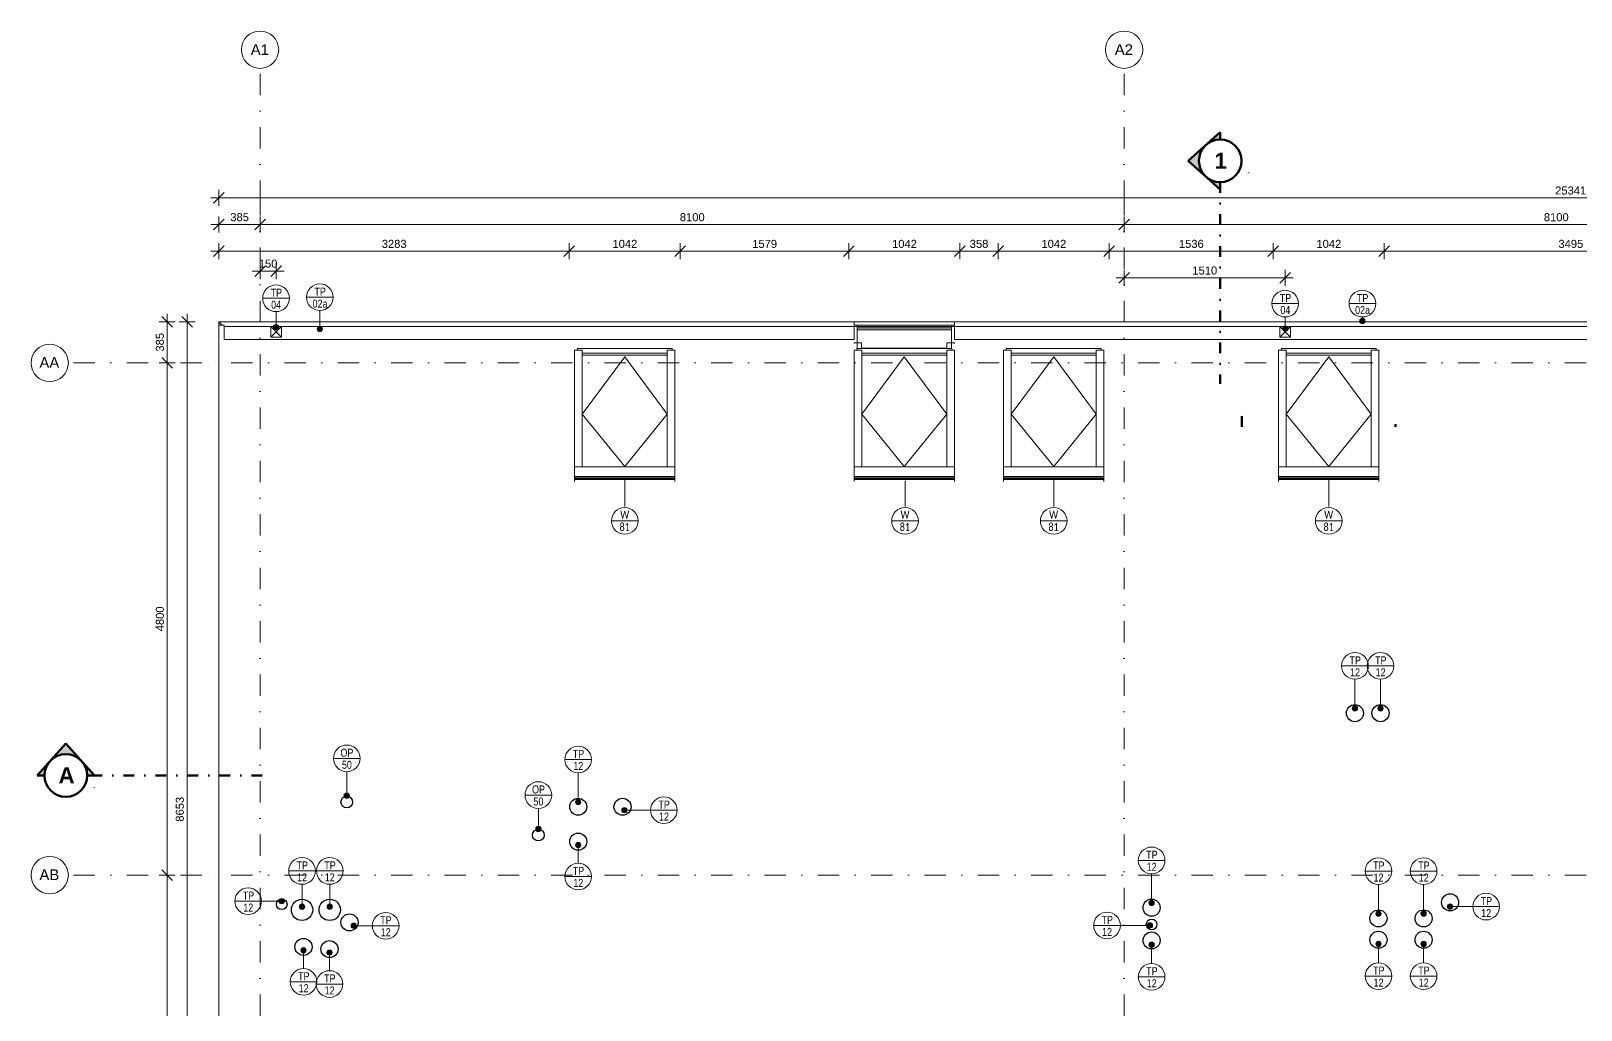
# Model space of a CAD drawing. Header units: millimetres. Extents: x -2147 to 35373, y -3639 to 14792.
# Drawn here: x -2147 to 12384, y 5587 to 14760 of the extents above; entities that cross this region are included whole.
import ezdxf

# ---------------------------------------------------------------- set-up
doc = ezdxf.new("R2010")
doc.units = ezdxf.units.MM
for name, pattern in [('HA_DashDot_10mm-S3mm', [500, 200, -150, 0, -150]), ('HA_DashDot_4mm-S1mm', [200, 100, -50, 0, -50]), ('HA_DashDot_6mm-S2mm', [300, 100, -100, 0, -100])]:
    doc.linetypes.add(name, pattern=pattern)
for name, color, linetype, lineweight in [('A-____-____-DIMS', 9, 'Continuous', 5), ('A-____-____-DIMS-50', 9, 'Continuous', 5), ('A-DETL-____-OTLN', 9, 'Continuous', 25), ('A-FLOR-HRAL-OTLN', 9, 'Continuous', 9), ('A-GENM-____-IDEN', 9, 'Continuous', 9), ('A-GENM-____-OTLN', 9, 'Continuous', 9), ('A-GLAZ-____-IDEN', 9, 'Continuous', 9), ('A-GLAZ-____-OTLN', 9, 'Continuous', 5), ('A-ROOF-____-OTLN', 9, 'Continuous', 9), ('A-WALL-____-OTLN', 9, 'Continuous', 9), ('G-____-____-SYMB', 9, 'Continuous', 5), ('M-HVAC-DUCT-OTLN', 9, 'Continuous', 9), ('S-GRID-____-IDEN', 9, 'Continuous', 9), ('S-GRID-____-OTLN', 9, 'Continuous', 5)]:
    doc.layers.add(name, color=color, linetype=linetype, lineweight=lineweight)
doc.styles.add('Arial', font='arial.ttf', dxfattribs={"height": 100})
doc.styles.add('Arial_1', font='arial.ttf', dxfattribs={"height": 75})
doc.styles.add('Arial_3', font='arial.ttf', dxfattribs={"width": 0.8, "height": 75})
doc.styles.add('Arial_4', font='arial.ttf', dxfattribs={"height": 50})
doc.styles.add('Arial_B', font='arialbd.ttf', dxfattribs={"height": 150})
doc.styles.add('Calibri', font='calibri.ttf', dxfattribs={"width": 0.8, "height": 75})
doc.dimstyles.new('Inner_Dimensions', dxfattribs={"dimscale": 304.8, "dimtxt": 76.519455, "dimasz": 0.328084, "dimexe": 0.246063, "dimexo": 0.0625, "dimgap": 0.032808, "dimtad": 1, "dimdec": 0, "dimzin": 0, "dimdsep": 46, "dimtxsty": 'Arial_1', "dimblk1": 'OBLIQUE', "dimblk2": 'OBLIQUE', "dimsah": 1, "dimcen": 0.09, "dimdle": 0.246063, "dimazin": 0, "dimtfac": 1, "dimtdec": 4, "dimtix": 1, "dimtmove": 0, "dimatfit": 3, "dimfxl": 0.246063, "dimfxlon": 1, "dimtvp": 1, "dimtolj": 1, "dimtzin": 0, "dimlwd": 9, "dimlwe": 9, "dimarcsym": 2})
doc.dimstyles.new('Inner_Dimensions_1', dxfattribs={"dimscale": 304.8, "dimtxt": 76.519455, "dimasz": 0.328084, "dimexe": 0.246063, "dimexo": 0.0625, "dimgap": 0.032808, "dimtad": 1, "dimdec": 0, "dimzin": 0, "dimdsep": 46, "dimtxsty": 'Arial_1', "dimblk1": 'OBLIQUE', "dimblk2": 'OBLIQUE', "dimsah": 1, "dimcen": 0.09, "dimdle": 0.246063, "dimazin": 0, "dimtfac": 1, "dimtdec": 4, "dimtix": 1, "dimtmove": 2, "dimatfit": 3, "dimfxl": 0.246063, "dimfxlon": 1, "dimtvp": 1, "dimtolj": 1, "dimtzin": 0, "dimlwd": 9, "dimlwe": 9, "dimarcsym": 2})

# ---------------------------------------------------------------- blocks, each defined once
blk = doc.blocks.new('Roof-Windows_VELUX_GLL_1061 - PK08-1836255-DPS_STŘECHA - A')
at = {"layer": 'A-GLAZ-____-OTLN'}
for p, q in [((3863, 11786), (2975, 11786)), ((2975, 11786), (2975, 11786)), ((2975, 11769), (2975, 11786)), ((3863, 11786), (3863, 11786)), ((3863, 11786), (3863, 11769)), ((2948, 11769), (3021, 11769)), ((2948, 10676), (2948, 11769)), ((3021, 10676), (3021, 11769)), ((3021, 11741), (3817, 11741)), ((3817, 11724), (3021, 11724)), ((3817, 11721), (3021, 11721)), ((3021, 11171), (3419, 11708)), ((3817, 11171), (3419, 11708)), ((3817, 11769), (3890, 11769)), ((3817, 10676), (3817, 11769)), ((3890, 10676), (3890, 11769)), ((3419, 10680), (3021, 11171)), ((3419, 10680), (3817, 11170)), ((2948, 10587), (2948, 10676)), ((3890, 10676), (2948, 10676)), ((3890, 10676), (3890, 10587)), ((2948, 10574), (2948, 10587)), ((3890, 10587), (2948, 10587)), ((2948, 10565), (2948, 10574)), ((2948, 10574), (3890, 10574)), ((2948, 10558), (2948, 10565)), ((2948, 10565), (3890, 10565)), ((2948, 10540), (2948, 10558)), ((2948, 10558), (3890, 10558)), ((3890, 10587), (3890, 10574)), ((3890, 10574), (3890, 10565)), ((3890, 10565), (3890, 10558)), ((3890, 10558), (3890, 10540))]:
    blk.add_line(p, q, dxfattribs=at)
blk = doc.blocks.new('Roof-Windows_VELUX_GLL_1061 - PK08-V7-DPS_STŘECHA - A')
at = {"layer": 'A-GLAZ-____-OTLN'}
for p, q in [((7884, 11786), (6996, 11786)), ((6996, 11786), (6996, 11786)), ((6996, 11769), (6996, 11786)), ((7884, 11786), (7884, 11786)), ((7884, 11786), (7884, 11769)), ((6969, 11769), (7042, 11769)), ((6969, 10676), (6969, 11769)), ((7042, 10676), (7042, 11769)), ((7042, 11741), (7838, 11741)), ((7838, 11724), (7042, 11724)), ((7838, 11721), (7042, 11721)), ((7042, 11171), (7440, 11708)), ((7838, 11171), (7440, 11708)), ((7838, 11769), (7911, 11769)), ((7838, 10676), (7838, 11769)), ((7911, 10676), (7911, 11769)), ((7440, 10680), (7042, 11171)), ((7440, 10680), (7838, 11170)), ((6969, 10587), (6969, 10676)), ((7911, 10676), (6969, 10676)), ((7911, 10676), (7911, 10587)), ((6969, 10574), (6969, 10587)), ((7911, 10587), (6969, 10587)), ((6969, 10565), (6969, 10574)), ((6969, 10574), (7911, 10574)), ((6969, 10558), (6969, 10565)), ((6969, 10565), (7911, 10565)), ((6969, 10540), (6969, 10558)), ((6969, 10558), (7911, 10558)), ((7911, 10587), (7911, 10574)), ((7911, 10574), (7911, 10565)), ((7911, 10565), (7911, 10558)), ((7911, 10558), (7911, 10540))]:
    blk.add_line(p, q, dxfattribs=at)
blk = doc.blocks.new('HA_GM_Tiling_LineBased - Generic Tiles-2169411-DPS_STŘECHA - A')
at = {"layer": 'A-GENM-____-OTLN', "linetype": 'HA_DashDot_4mm-S1mm', "lineweight": 80}
blk.add_line((2327, -50), (2510, -50), dxfattribs=at)
blk = doc.blocks.new('HA_GM_Tiling_LineBased - Generic Tiles-2243082-DPS_STŘECHA - A')
at = {"layer": 'A-GENM-____-OTLN', "linetype": 'HA_DashDot_4mm-S1mm', "lineweight": 80}
blk.add_line((50, -50), (73, -50), dxfattribs=at)
blk = doc.blocks.new('Roof-Windows_VELUX_VFE - VFE size 940x1370 _PK38__31_36-1858861-DPS_STŘECHA - A')
at = {"layer": 'A-GLAZ-____-OTLN'}
for p, q in [((-470, 176), (-470, 180)), ((-400, 176), (-470, 176)), ((-400, 223), (-400, 176)), ((-400, 223), (400, 223)), ((400, 176), (400, 223)), ((470, 176), (400, 176)), ((470, 180), (470, 176)), ((-470, 22), (470, 22)), ((-470, 22), (-470, -22)), ((470, 22), (470, -22)), ((470, -22), (-470, -22))]:
    blk.add_line(p, q, dxfattribs=at)
blk = doc.blocks.new('Roof-Windows_VELUX_GLL_1061 - PK08-1836817-DPS_STŘECHA - A')
at = {"layer": 'A-GLAZ-____-OTLN'}
for p, q in [((6484, 11786), (5596, 11786)), ((5596, 11786), (5596, 11786)), ((5596, 11769), (5596, 11786)), ((6484, 11786), (6484, 11786)), ((6484, 11786), (6484, 11769)), ((5569, 11769), (5642, 11769)), ((5569, 10676), (5569, 11769)), ((5642, 10676), (5642, 11769)), ((5642, 11741), (6438, 11741)), ((6438, 11724), (5642, 11724)), ((6438, 11721), (5642, 11721)), ((5642, 11171), (6040, 11708)), ((6438, 11171), (6040, 11708)), ((6438, 11769), (6511, 11769)), ((6438, 10676), (6438, 11769)), ((6511, 10676), (6511, 11769)), ((6040, 10680), (5642, 11171)), ((6040, 10680), (6438, 11170)), ((5569, 10587), (5569, 10676)), ((6511, 10676), (5569, 10676)), ((6511, 10676), (6511, 10587)), ((5569, 10574), (5569, 10587)), ((6511, 10587), (5569, 10587)), ((5569, 10565), (5569, 10574)), ((5569, 10574), (6511, 10574)), ((5569, 10558), (5569, 10565)), ((5569, 10565), (6511, 10565)), ((5569, 10540), (5569, 10558)), ((5569, 10558), (6511, 10558)), ((6511, 10587), (6511, 10574)), ((6511, 10574), (6511, 10565)), ((6511, 10565), (6511, 10558)), ((6511, 10558), (6511, 10540))]:
    blk.add_line(p, q, dxfattribs=at)
blk = doc.blocks.new('Railing - Railing-1952906-DPS_STŘECHA - A')
at = {"layer": 'A-FLOR-HRAL-OTLN'}
blk.add_hatch(color=256, dxfattribs=at).paths.add_polyline_path([(6484, 11960), (6484, 11980), (5596, 11980), (5596, 11960), (6281, 11960)])
for p, q in [((6484, 11980), (5596, 11980)), ((5596, 11960), (6484, 11960))]:
    blk.add_line(p, q, dxfattribs=at)
blk = doc.blocks.new('Grid - Radius 3_5mm-353793-DPS_STŘECHA - A')
at = {"layer": 'S-GRID-____-IDEN'}
blk.add_circle((0, 0), 3.5, dxfattribs=at)
blk = doc.blocks.new('HA_TAG_WD - Type Mark-1527962-DPS_STŘECHA - A')
at = {"layer": 'A-GLAZ-____-IDEN'}
blk.add_line((-2.5, 0), (2.5, 0), dxfattribs=at)
blk.add_circle((0, 0), 2.5, dxfattribs=at)
blk = doc.blocks.new('Section - With Sheet Number-366786-DPS_STŘECHA - A')
at = {"layer": 'G-____-____-SYMB'}
h = blk.add_hatch(color=256, dxfattribs=at)
edge = h.paths.add_edge_path()
edge.add_line((1.37, 0), (0, 0))
edge.add_arc((-4, 0), 4, 0, 180)
edge.add_line((-8, 0), (-9.37, 0))
edge.add_line((-9.37, 0), (-4, 6))
edge.add_line((-4, 6), (1.37, 0))
at = {"layer": 'G-____-____-SYMB', "lineweight": 100}
for p, q in [((-4, 6), (-9.37, 0)), ((1.37, 0), (-4, 6)), ((-9.37, 0), (-8, 0)), ((0, 0), (1.37, 0))]:
    blk.add_line(p, q, dxfattribs=at)
blk.add_circle((-4, 0), 4, dxfattribs=at)
blk.add_arc((-4, 0), 4, 0, 180, dxfattribs=at)
blk = doc.blocks.new('HA_TAG_GM_Products - Generic-588599-DPS_STŘECHA - A')
at = {"layer": 'A-GENM-____-IDEN'}
blk.add_line((-2.5, 0), (2.5, 0), dxfattribs=at)
blk.add_circle((0, 0), 2.5, dxfattribs=at)
blk = doc.blocks.new('DIMBLOCK4-DPS_STŘECHA - A')
at = {"layer": 'A-____-____-DIMS-50', "lineweight": 9}
for p, q in [((-460, 12946), (0, 12946)), ((-385, 12946), (-435, 12896)), ((-385, 12871), (-385, 13021)), ((-385, 12946), (-335, 12996)), ((-385, 12946), (-385, 12871)), ((0, 12946), (-50, 12896)), ((0, 13021), (0, 12871)), ((0, 12946), (0, 13021)), ((0, 12946), (50, 12996))]:
    blk.add_line(p, q, dxfattribs=at)
at = {"layer": 'A-____-____-DIMS-50', "color": 0, "lineweight": 9, "insert": (-279, 13053), "char_height": 75, "width": 207.66, "attachment_point": 1, "line_spacing_factor": 0.941778, "style": 'Arial_1'}
blk.add_mtext('385', dxfattribs=at)
blk = doc.blocks.new('_Oblique')
at = {"color": 0, "linetype": 'ByBlock', "lineweight": -2}
blk.add_line((-0.5, -0.5), (0.5, 0.5), dxfattribs=at)
blk = doc.blocks.new('DIMBLOCK5-DPS_STŘECHA - A')
at = {"layer": 'A-____-____-DIMS-50', "lineweight": 9}
for p, q in [((0, 12946), (-50, 12896)), ((0, 13021), (0, 12871)), ((0, 12946), (0, 13021)), ((0, 12946), (50, 12996)), ((0, 12946), (8100, 12946)), ((8100, 12946), (8050, 12896)), ((8100, 13021), (8100, 12871)), ((8100, 12946), (8100, 13021)), ((8100, 12946), (8150, 12996))]:
    blk.add_line(p, q, dxfattribs=at)
at = {"layer": 'A-____-____-DIMS-50', "color": 0, "lineweight": 9, "insert": (3935, 13053), "char_height": 75, "width": 276.88, "attachment_point": 1, "line_spacing_factor": 0.941778, "style": 'Arial_1'}
blk.add_mtext('8100', dxfattribs=at)
blk = doc.blocks.new('DIMBLOCK6-DPS_STŘECHA - A')
at = {"layer": 'A-____-____-DIMS-50', "lineweight": 9}
for p, q in [((8100, 12946), (8050, 12896)), ((8100, 13021), (8100, 12871)), ((8100, 12946), (8100, 13021)), ((8100, 12946), (8150, 12996)), ((8100, 12946), (16200, 12946)), ((16200, 12946), (16150, 12896)), ((16200, 13021), (16200, 12871)), ((16200, 12946), (16200, 13021)), ((16200, 12946), (16250, 12996))]:
    blk.add_line(p, q, dxfattribs=at)
at = {"layer": 'A-____-____-DIMS-50', "color": 0, "lineweight": 9, "insert": (12035, 13053), "char_height": 75, "width": 276.88, "attachment_point": 1, "line_spacing_factor": 0.941778, "style": 'Arial_1'}
blk.add_mtext('8100', dxfattribs=at)
blk = doc.blocks.new('DIMBLOCK12-DPS_STŘECHA - A')
at = {"layer": 'A-____-____-DIMS-50', "lineweight": 9}
for p, q in [((-460, 12696), (2898, 12696)), ((-385, 12696), (-435, 12646)), ((-385, 12621), (-385, 12771)), ((-385, 12696), (-335, 12746)), ((-385, 12696), (-385, 12621)), ((2898, 12696), (2848, 12646)), ((2898, 12771), (2898, 12621)), ((2898, 12696), (2898, 12771)), ((2898, 12696), (2948, 12746))]:
    blk.add_line(p, q, dxfattribs=at)
at = {"layer": 'A-____-____-DIMS-50', "color": 0, "lineweight": 9, "insert": (1141, 12803), "char_height": 75, "width": 276.88, "attachment_point": 1, "line_spacing_factor": 0.941778, "style": 'Arial_1'}
blk.add_mtext('3283', dxfattribs=at)
blk = doc.blocks.new('DIMBLOCK13-DPS_STŘECHA - A')
at = {"layer": 'A-____-____-DIMS-50', "lineweight": 9}
for p, q in [((2898, 12696), (2848, 12646)), ((2898, 12771), (2898, 12621)), ((2898, 12696), (2898, 12771)), ((2898, 12696), (2948, 12746)), ((2898, 12696), (3940, 12696)), ((3940, 12696), (3890, 12646)), ((3940, 12771), (3940, 12621)), ((3940, 12696), (3940, 12771)), ((3940, 12696), (3990, 12746))]:
    blk.add_line(p, q, dxfattribs=at)
at = {"layer": 'A-____-____-DIMS-50', "color": 0, "lineweight": 9, "insert": (3304, 12803), "char_height": 75, "width": 276.88, "attachment_point": 1, "line_spacing_factor": 0.941778, "style": 'Arial_1'}
blk.add_mtext('1042', dxfattribs=at)
blk = doc.blocks.new('DIMBLOCK14-DPS_STŘECHA - A')
at = {"layer": 'A-____-____-DIMS-50', "lineweight": 9}
for p, q in [((3940, 12696), (3890, 12646)), ((3940, 12771), (3940, 12621)), ((3940, 12696), (3940, 12771)), ((3940, 12696), (3990, 12746)), ((3940, 12696), (5519, 12696)), ((5519, 12696), (5469, 12646)), ((5519, 12771), (5519, 12621)), ((5519, 12696), (5519, 12771)), ((5519, 12696), (5569, 12746))]:
    blk.add_line(p, q, dxfattribs=at)
at = {"layer": 'A-____-____-DIMS-50', "color": 0, "lineweight": 9, "insert": (4614, 12803), "char_height": 75, "width": 276.88, "attachment_point": 1, "line_spacing_factor": 0.941778, "style": 'Arial_1'}
blk.add_mtext('1579', dxfattribs=at)
blk = doc.blocks.new('DIMBLOCK15-DPS_STŘECHA - A')
at = {"layer": 'A-____-____-DIMS-50', "lineweight": 9}
for p, q in [((5519, 12696), (5469, 12646)), ((5519, 12771), (5519, 12621)), ((5519, 12696), (5519, 12771)), ((5519, 12696), (5569, 12746)), ((5519, 12696), (6561, 12696)), ((6561, 12696), (6511, 12646)), ((6561, 12771), (6561, 12621)), ((6561, 12696), (6561, 12771)), ((6561, 12696), (6611, 12746))]:
    blk.add_line(p, q, dxfattribs=at)
at = {"layer": 'A-____-____-DIMS-50', "color": 0, "lineweight": 9, "insert": (5925, 12803), "char_height": 75, "width": 276.88, "attachment_point": 1, "line_spacing_factor": 0.941778, "style": 'Arial_1'}
blk.add_mtext('1042', dxfattribs=at)
blk = doc.blocks.new('DIMBLOCK16-DPS_STŘECHA - A')
at = {"layer": 'A-____-____-DIMS-50', "lineweight": 9}
for p, q in [((6561, 12696), (6511, 12646)), ((6561, 12771), (6561, 12621)), ((6561, 12696), (6561, 12771)), ((6561, 12696), (6611, 12746)), ((6561, 12696), (6919, 12696)), ((6919, 12696), (6869, 12646)), ((6919, 12771), (6919, 12621)), ((6919, 12696), (6919, 12771)), ((6919, 12696), (6969, 12746))]:
    blk.add_line(p, q, dxfattribs=at)
at = {"layer": 'A-____-____-DIMS-50', "color": 0, "lineweight": 9, "insert": (6653, 12803), "char_height": 75, "width": 207.66, "attachment_point": 1, "line_spacing_factor": 0.941778, "style": 'Arial_1'}
blk.add_mtext('358', dxfattribs=at)
blk = doc.blocks.new('DIMBLOCK17-DPS_STŘECHA - A')
at = {"layer": 'A-____-____-DIMS-50', "lineweight": 9}
for p, q in [((6919, 12696), (6869, 12646)), ((6919, 12771), (6919, 12621)), ((6919, 12696), (6919, 12771)), ((6919, 12696), (6969, 12746)), ((6919, 12696), (7961, 12696)), ((7961, 12696), (7911, 12646)), ((7961, 12771), (7961, 12621)), ((7961, 12696), (7961, 12771)), ((7961, 12696), (8011, 12746))]:
    blk.add_line(p, q, dxfattribs=at)
at = {"layer": 'A-____-____-DIMS-50', "color": 0, "lineweight": 9, "insert": (7325, 12803), "char_height": 75, "width": 276.88, "attachment_point": 1, "line_spacing_factor": 0.941778, "style": 'Arial_1'}
blk.add_mtext('1042', dxfattribs=at)
blk = doc.blocks.new('DIMBLOCK18-DPS_STŘECHA - A')
at = {"layer": 'A-____-____-DIMS-50', "lineweight": 9}
for p, q in [((7961, 12696), (7911, 12646)), ((7961, 12771), (7961, 12621)), ((7961, 12696), (7961, 12771)), ((7961, 12696), (8011, 12746)), ((7961, 12696), (9497, 12696)), ((9497, 12696), (9447, 12646)), ((9497, 12771), (9497, 12621)), ((9497, 12696), (9497, 12771)), ((9497, 12696), (9547, 12746))]:
    blk.add_line(p, q, dxfattribs=at)
at = {"layer": 'A-____-____-DIMS-50', "color": 0, "lineweight": 9, "insert": (8614, 12803), "char_height": 75, "width": 276.88, "attachment_point": 1, "line_spacing_factor": 0.941778, "style": 'Arial_1'}
blk.add_mtext('1536', dxfattribs=at)
blk = doc.blocks.new('DIMBLOCK19-DPS_STŘECHA - A')
at = {"layer": 'A-____-____-DIMS-50', "lineweight": 9}
for p, q in [((9497, 12696), (9447, 12646)), ((9497, 12771), (9497, 12621)), ((9497, 12696), (9497, 12771)), ((9497, 12696), (9547, 12746)), ((9497, 12696), (10539, 12696)), ((10539, 12696), (10489, 12646)), ((10539, 12771), (10539, 12621)), ((10539, 12696), (10539, 12771)), ((10539, 12696), (10589, 12746))]:
    blk.add_line(p, q, dxfattribs=at)
at = {"layer": 'A-____-____-DIMS-50', "color": 0, "lineweight": 9, "insert": (9903, 12803), "char_height": 75, "width": 276.88, "attachment_point": 1, "line_spacing_factor": 0.941778, "style": 'Arial_1'}
blk.add_mtext('1042', dxfattribs=at)
blk = doc.blocks.new('DIMBLOCK20-DPS_STŘECHA - A')
at = {"layer": 'A-____-____-DIMS-50', "lineweight": 9}
for p, q in [((10539, 12696), (10489, 12646)), ((10539, 12771), (10539, 12621)), ((10539, 12696), (10539, 12771)), ((10539, 12696), (10589, 12746)), ((10539, 12696), (14035, 12696)), ((14035, 12696), (13985, 12646)), ((14035, 12621), (14035, 12771)), ((14035, 12696), (14085, 12746)), ((14035, 12696), (14035, 12621))]:
    blk.add_line(p, q, dxfattribs=at)
at = {"layer": 'A-____-____-DIMS-50', "color": 0, "lineweight": 9, "insert": (12172, 12803), "char_height": 75, "width": 276.88, "attachment_point": 1, "line_spacing_factor": 0.941778, "style": 'Arial_1'}
blk.add_mtext('3495', dxfattribs=at)
blk = doc.blocks.new('DIMBLOCK29-DPS_STŘECHA - A')
at = {"layer": 'A-____-____-DIMS-50', "lineweight": 9}
for p, q in [((-683, 12035), (-733, 12085)), ((-683, 12110), (-683, 3382)), ((-608, 12035), (-758, 12035)), ((-683, 12035), (-633, 11985)), ((-683, 12035), (-608, 12035)), ((-608, 3382), (-758, 3382)), ((-683, 3382), (-733, 3432)), ((-683, 3382), (-633, 3332)), ((-683, 3382), (-608, 3382))]:
    blk.add_line(p, q, dxfattribs=at)
at = {"layer": 'A-____-____-DIMS-50', "color": 0, "lineweight": 9, "insert": (-790, 7351), "char_height": 75, "width": 276.88, "attachment_point": 1, "rotation": 90, "line_spacing_factor": 0.941778, "style": 'Arial_1'}
blk.add_mtext('8653', dxfattribs=at)
blk = doc.blocks.new('DIMBLOCK31-DPS_STŘECHA - A')
at = {"layer": 'A-____-____-DIMS-50', "lineweight": 9}
for p, q in [((-870, 12035), (-920, 12085)), ((-870, 12110), (-870, 11650)), ((-795, 12035), (-945, 12035)), ((-870, 12035), (-820, 11985)), ((-870, 12035), (-795, 12035)), ((-795, 11650), (-945, 11650)), ((-870, 11650), (-920, 11700)), ((-870, 11650), (-820, 11600)), ((-870, 11650), (-795, 11650))]:
    blk.add_line(p, q, dxfattribs=at)
at = {"layer": 'A-____-____-DIMS-50', "color": 0, "lineweight": 9, "insert": (-977, 11756), "char_height": 75, "width": 207.66, "attachment_point": 1, "rotation": 90, "line_spacing_factor": 0.941778, "style": 'Arial_1'}
blk.add_mtext('385', dxfattribs=at)
blk = doc.blocks.new('DIMBLOCK32-DPS_STŘECHA - A')
at = {"layer": 'A-____-____-DIMS-50', "lineweight": 9}
for p, q in [((-795, 11650), (-945, 11650)), ((-870, 11650), (-920, 11700)), ((-870, 11650), (-870, 6850)), ((-870, 11650), (-820, 11600)), ((-870, 11650), (-795, 11650)), ((-795, 6850), (-945, 6850)), ((-870, 6850), (-920, 6900)), ((-870, 6850), (-820, 6800)), ((-870, 6850), (-795, 6850))]:
    blk.add_line(p, q, dxfattribs=at)
at = {"layer": 'A-____-____-DIMS-50', "color": 0, "lineweight": 9, "insert": (-977, 9135), "char_height": 75, "width": 276.88, "attachment_point": 1, "rotation": 90, "line_spacing_factor": 0.941778, "style": 'Arial_1'}
blk.add_mtext('4800', dxfattribs=at)
blk = doc.blocks.new('DIMBLOCK33-DPS_STŘECHA - A')
at = {"layer": 'A-____-____-DIMS-50', "lineweight": 9}
for p, q in [((-795, 6850), (-945, 6850)), ((-870, 6850), (-920, 6900)), ((-870, 6850), (-870, 0)), ((-870, 6850), (-820, 6800)), ((-870, 6850), (-795, 6850)), ((-870, 0), (-920, 50)), ((-795, 0), (-945, 0)), ((-870, 0), (-820, -50)), ((-870, 0), (-795, 0))]:
    blk.add_line(p, q, dxfattribs=at)
at = {"layer": 'A-____-____-DIMS-50', "color": 0, "lineweight": 9, "insert": (-977, 3310), "char_height": 75, "width": 276.88, "attachment_point": 1, "rotation": 90, "line_spacing_factor": 0.941778, "style": 'Arial_1'}
blk.add_mtext('6850', dxfattribs=at)
blk = doc.blocks.new('DIMBLOCK68-DPS_STŘECHA - A')
at = {"layer": 'A-____-____-DIMS-50', "lineweight": 9}
for p, q in [((-385, 13121), (-385, 13271)), ((-385, 13196), (-335, 13246)), ((24956, 13121), (24956, 13271)), ((24956, 13196), (25006, 13246)), ((-460, 13196), (25031, 13196)), ((-385, 13196), (-435, 13146)), ((-385, 13196), (-385, 13121)), ((24956, 13196), (24906, 13146)), ((24956, 13196), (24956, 13121))]:
    blk.add_line(p, q, dxfattribs=at)
at = {"layer": 'A-____-____-DIMS-50', "color": 0, "lineweight": 9, "insert": (12141, 13303), "char_height": 75, "width": 346.1, "attachment_point": 1, "line_spacing_factor": 0.941778, "style": 'Arial_1'}
blk.add_mtext('25341', dxfattribs=at)
blk = doc.blocks.new('DIMBLOCK69-DPS_STŘECHA - A')
at = {"layer": 'A-____-____-DIMS-50', "lineweight": 9}
for p, q in [((-75, 12510), (225, 12510)), ((0, 12510), (-50, 12460)), ((0, 12585), (0, 12435)), ((0, 12510), (0, 12585)), ((0, 12510), (50, 12560)), ((150, 12510), (100, 12460)), ((150, 12435), (150, 12585)), ((150, 12510), (200, 12560)), ((150, 12510), (150, 12435))]:
    blk.add_line(p, q, dxfattribs=at)
at = {"layer": 'A-____-____-DIMS-50', "color": 0, "lineweight": 9, "insert": (-12, 12618), "char_height": 75, "width": 207.66, "attachment_point": 1, "line_spacing_factor": 0.941778, "style": 'Arial_1'}
blk.add_mtext('150', dxfattribs=at)
blk = doc.blocks.new('DIMBLOCK70-DPS_STŘECHA - A')
at = {"layer": 'A-____-____-DIMS-50', "lineweight": 9}
for p, q in [((8100, 12521), (8100, 12371)), ((8100, 12446), (8100, 12521)), ((9610, 12371), (9610, 12521)), ((8025, 12446), (9685, 12446)), ((8100, 12446), (8050, 12396)), ((8100, 12446), (8150, 12496)), ((9610, 12446), (9560, 12396)), ((9610, 12446), (9660, 12496)), ((9610, 12446), (9610, 12371))]:
    blk.add_line(p, q, dxfattribs=at)
at = {"layer": 'A-____-____-DIMS-50', "color": 0, "lineweight": 9, "insert": (8740, 12553), "char_height": 75, "width": 276.88, "attachment_point": 1, "line_spacing_factor": 0.941778, "style": 'Arial_1'}
blk.add_mtext('1510', dxfattribs=at)

msp = doc.modelspace()

# ---------------------------------------------------------------- hatches: boundary and pattern name
at = {"layer": 'A-GENM-____-IDEN'}
h = msp.add_hatch(color=256, dxfattribs=at)
edge = h.paths.add_edge_path()
edge.add_arc((10334.1, 12042.5), 25, 0, 360)
h = msp.add_hatch(color=256, dxfattribs=at)
edge = h.paths.add_edge_path()
edge.add_arc((150, 11984.7), 25, 0, 360)
h = msp.add_hatch(color=256, dxfattribs=at)
edge = h.paths.add_edge_path()
edge.add_arc((560.8, 11968.6), 25, 0, 360)
h = msp.add_hatch(color=256, dxfattribs=at)
edge = h.paths.add_edge_path()
edge.add_arc((9611.2, 11972.1), 25, 0, 360)
h = msp.add_hatch(color=256, dxfattribs=at)
edge = h.paths.add_edge_path()
edge.add_arc((10264.4, 8412.3), 25, 0, 360)
h = msp.add_hatch(color=256, dxfattribs=at)
edge = h.paths.add_edge_path()
edge.add_arc((10504.1, 8412.3), 25, 0, 360)
h = msp.add_hatch(color=256, dxfattribs=at)
edge = h.paths.add_edge_path()
edge.add_arc((813, 7594.9), 25, 0, 360)
h = msp.add_hatch(color=256, dxfattribs=at)
edge = h.paths.add_edge_path()
edge.add_arc((2982.7, 7535.4), 25, 0, 360)
h = msp.add_hatch(color=256, dxfattribs=at)
edge = h.paths.add_edge_path()
edge.add_arc((3415.7, 7458.9), 25, 0, 360)
h = msp.add_hatch(color=256, dxfattribs=at)
edge = h.paths.add_edge_path()
edge.add_arc((2609, 7283.6), 25, 0, 360)
h = msp.add_hatch(color=256, dxfattribs=at)
edge = h.paths.add_edge_path()
edge.add_arc((2982.7, 7132), 25, 0, 360)
h = msp.add_hatch(color=256, dxfattribs=at)
edge = h.paths.add_edge_path()
edge.add_arc((203.4, 6606.4), 25, 0, 360)
h = msp.add_hatch(color=256, dxfattribs=at)
edge = h.paths.add_edge_path()
edge.add_arc((393.4, 6554.2), 25, 0, 360)
h = msp.add_hatch(color=256, dxfattribs=at)
edge = h.paths.add_edge_path()
edge.add_arc((653.4, 6554.2), 25, 0, 360)
h = msp.add_hatch(color=256, dxfattribs=at)
edge = h.paths.add_edge_path()
edge.add_arc((8358.3, 6590), 25, 0, 360)
h = msp.add_hatch(color=256, dxfattribs=at)
edge = h.paths.add_edge_path()
edge.add_arc((11156.6, 6555.3), 25, 0, 360)
h = msp.add_hatch(color=256, dxfattribs=at)
edge = h.paths.add_edge_path()
edge.add_arc((878.2, 6375.5), 25, 0, 360)
h = msp.add_hatch(color=256, dxfattribs=at)
edge = h.paths.add_edge_path()
edge.add_arc((8342.6, 6378.6), 25, 0, 360)
h = msp.add_hatch(color=256, dxfattribs=at)
edge = h.paths.add_edge_path()
edge.add_arc((10484.9, 6489.6), 25, 0, 360)
h = msp.add_hatch(color=256, dxfattribs=at)
edge = h.paths.add_edge_path()
edge.add_arc((10908.3, 6489.6), 25, 0, 360)
h = msp.add_hatch(color=256, dxfattribs=at)
edge = h.paths.add_edge_path()
edge.add_arc((407.6, 6145.8), 25, 0, 360)
h = msp.add_hatch(color=256, dxfattribs=at)
edge = h.paths.add_edge_path()
edge.add_arc((651.4, 6125), 25, 0, 360)
h = msp.add_hatch(color=256, dxfattribs=at)
edge = h.paths.add_edge_path()
edge.add_arc((8358.3, 6198.5), 25, 0, 360)
h = msp.add_hatch(color=256, dxfattribs=at)
edge = h.paths.add_edge_path()
edge.add_arc((10484.9, 6205.3), 25, 0, 360)
h = msp.add_hatch(color=256, dxfattribs=at)
edge = h.paths.add_edge_path()
edge.add_arc((10908.3, 6205.3), 25, 0, 360)

# ---------------------------------------------------------------- linework, layer by layer
at = {"layer": 'A-DETL-____-OTLN'}
for centre, radius in [((10264.4, 8367.7), 80), ((10504.1, 8367.7), 80), ((813, 7535), 55), ((2982.7, 7490.8), 80), ((3398.2, 7490.8), 80), ((2609, 7225), 55), ((2982.7, 7163.9), 80), ((203.4, 6577.1), 50), ((393.4, 6525), 100), ((653.4, 6525), 100), ((8358.3, 6545.4), 80), ((11156.6, 6595), 80), ((838.4, 6407.4), 80), ((8358.3, 6388.2), 50), ((10484.9, 6445), 80), ((10908.3, 6445), 80), ((407.6, 6177.7), 80), ((8358.3, 6238.2), 80), ((10484.9, 6245), 80), ((10908.3, 6245), 80), ((651.4, 6156.9), 80)]:
    msp.add_circle(centre, radius, dxfattribs=at)
at = {"layer": 'A-GENM-____-IDEN'}
for p, q in [((150, 11984.7), (150, 12130.3)), ((560.8, 11968.6), (560.8, 12140.3)), ((9611.2, 11972.1), (9611.2, 12080.3)), ((10334.1, 12042.5), (10334.1, 12080.3)), ((10264.4, 8412.3), (10264.4, 8685.5)), ((10504.1, 8412.3), (10504.1, 8685.5)), ((813, 7594.9), (813, 7819.4)), ((2982.7, 7535.4), (2982.7, 7808.7)), ((2609, 7283.6), (2609, 7475.4)), ((3415.7, 7458.9), (3660.5, 7458.9)), ((2982.7, 7132), (2982.7, 6961.9)), ((8358.3, 6590), (8358.3, 6863.2)), ((393.4, 6554.2), (393.4, 6764.4)), ((653.4, 6554.2), (653.4, 6764.4)), ((10484.9, 6489.6), (10484.9, 6762.8)), ((10908.3, 6489.6), (10908.3, 6762.8)), ((203.4, 6606.4), (13.8, 6606.4)), ((11156.6, 6555.3), (11369.1, 6555.3)), ((878.2, 6375.5), (1052.9, 6375.5)), ((8342.6, 6378.6), (8065.1, 6378.6)), ((407.6, 6145.8), (407.6, 5975.7)), ((651.4, 6125), (651.4, 5954.9)), ((8358.3, 6198.5), (8358.3, 6021.9)), ((10484.9, 6205.3), (10484.9, 6028.7)), ((10908.3, 6205.3), (10908.3, 6028.7))]:
    msp.add_line(p, q, dxfattribs=at)
for centre in [(10334.1, 12042.5), (150, 11984.7), (560.8, 11968.6), (9611.2, 11972.1), (10264.4, 8412.3), (10504.1, 8412.3), (813, 7594.9), (2982.7, 7535.4), (3415.7, 7458.9), (2609, 7283.6), (2982.7, 7132), (203.4, 6606.4), (393.4, 6554.2), (653.4, 6554.2), (8358.3, 6590), (11156.6, 6555.3), (878.2, 6375.5), (8342.6, 6378.6), (10484.9, 6489.6), (10908.3, 6489.6), (407.6, 6145.8), (651.4, 6125), (8358.3, 6198.5), (10484.9, 6205.3), (10908.3, 6205.3)]:
    msp.add_circle(centre, 25, dxfattribs=at)
at = {"layer": 'A-GLAZ-____-IDEN'}
for p, q in [((3418.9, 10568.2), (3418.9, 10305.2)), ((6046.5, 10544.1), (6046.5, 10305.2)), ((7440, 10556.4), (7440, 10305.2)), ((10018.5, 10556.4), (10018.5, 10305.2))]:
    msp.add_line(p, q, dxfattribs=at)
at = {"layer": 'A-ROOF-____-OTLN'}
for p, q in [((-385, -352.5), (-385, 12005)), ((-335, 12005), (-385, 12005)), ((-335, 11870), (-335, 12005)), ((5596.3, 12005), (5570, 12005)), ((5570, 11990), (5570, 11870)), ((5596.3, 11836.3), (5596.3, 12005)), ((6510, 12005), (6483.7, 12005)), ((6483.7, 12005), (6483.7, 11836.3)), ((6510, 11870), (6510, 11990)), ((5570, 11870), (-335, 11870)), ((5596.3, 11786.3), (5596.3, 11832.4)), ((6483.7, 11832.4), (6483.7, 11786.3)), ((13990, 11870), (6510, 11870))]:
    msp.add_line(p, q, dxfattribs=at)
at = {"layer": 'A-WALL-____-OTLN'}
for p, q in [((-355, 12005), (-385, 12035)), ((-385, 12035), (5570, 12035)), ((-385, 12005), (-385, 12034.9)), ((5570, 11990), (-335, 11990)), ((5596.3, 12002.6), (6483.7, 12002.6)), ((6510, 12035), (24955.7, 12035)), ((13990, 11990), (6510, 11990))]:
    msp.add_line(p, q, dxfattribs=at)
at = {"layer": 'G-____-____-SYMB', "linetype": 'HA_DashDot_6mm-S2mm', "lineweight": 100}
for p, q in [((9001.6, 13342.8), (9001.6, 11454.5)), ((19.9, 7783.3), (-1620.1, 7783.3))]:
    msp.add_line(p, q, dxfattribs=at)
at = {"layer": 'M-HVAC-DUCT-OTLN', "lineweight": 5}
for p, q in [((100, 11990), (200, 11890)), ((100, 11890), (200, 11990)), ((100, 11890), (100, 11990)), ((200, 11990), (200, 11890)), ((9559.9, 11989.9), (9659.9, 11889.9)), ((9559.9, 11889.9), (9659.9, 11989.9)), ((9559.9, 11989.9), (9659.9, 11989.9)), ((9559.9, 11889.9), (9559.9, 11989.9)), ((9659.9, 11989.9), (9659.9, 11889.9)), ((200, 11890), (100, 11890)), ((9659.9, 11889.9), (9559.9, 11889.9))]:
    msp.add_line(p, q, dxfattribs=at)
at = {"layer": 'S-GRID-____-OTLN', "linetype": 'HA_DashDot_10mm-S3mm', "lineweight": 9}
for p, q in [((0, 13159.9), (0, 14409.9)), ((8100, 13159.9), (8100, 14409.9)), ((0, -1971.1), (0, 13159.9)), ((8100, -1971.1), (8100, 13159.9)), ((-547.2, 11650), (-1797.2, 11650)), ((25434, 11650), (-547.2, 11650)), ((-547.2, 6850), (-1797.2, 6850)), ((25434, 6850), (-547.2, 6850))]:
    msp.add_line(p, q, dxfattribs=at)

# ---------------------------------------------------------------- block references
at = {"layer": 'A-FLOR-HRAL-OTLN'}
msp.add_blockref('Railing - Railing-1952906-DPS_STŘECHA - A', (0, 0), dxfattribs=at)
at = {"layer": 'A-GENM-____-IDEN', "xscale": 49.99999999999998, "yscale": 49.99999999999998, "zscale": 49.99999999999998}
for p in [(150, 12255.3), (560.8, 12265.3), (9611.2, 12205.3), (10334.1, 12205.3), (10264.4, 8810.5), (10504.1, 8810.5), (813, 7944.4), (2982.7, 7933.7), (2609, 7600.4), (3785.5, 7458.9), (393.4, 6889.4), (653.4, 6889.4), (8358.3, 6988.2), (10484.9, 6887.8), (10908.3, 6887.8), (2982.7, 6836.9), (-111.2, 6606.4), (11494.1, 6555.3), (1177.9, 6375.5), (7940.1, 6378.6), (407.6, 5850.7), (8358.3, 5896.9), (10484.9, 5903.7), (10908.3, 5903.7), (651.4, 5829.9)]:
    msp.add_blockref('HA_TAG_GM_Products - Generic-588599-DPS_STŘECHA - A', p, dxfattribs=at)
at = {"layer": 'A-GENM-____-OTLN'}
for name, p, rotation in [('HA_GM_Tiling_LineBased - Generic Tiles-2169411-DPS_STŘECHA - A', (9155, 8725), 89.99999999999993), ('HA_GM_Tiling_LineBased - Generic Tiles-2243082-DPS_STŘECHA - A', (10695.5, 11125), 269.9999999999999)]:
    msp.add_blockref(name, p, dxfattribs=dict(at, rotation=rotation))
at = {"layer": 'A-GLAZ-____-IDEN', "xscale": 49.99999999999998, "yscale": 49.99999999999998, "zscale": 49.99999999999998}
for p in [(3418.9, 10169.2), (6046.5, 10169.2), (7440, 10169.2), (10018.5, 10169.2)]:
    msp.add_blockref('HA_TAG_WD - Type Mark-1527962-DPS_STŘECHA - A', p, dxfattribs=at)
at = {"layer": 'A-GLAZ-____-OTLN', "rotation": 180}
msp.add_blockref('Roof-Windows_VELUX_VFE - VFE size 940x1370 _PK38__31_36-1858861-DPS_STŘECHA - A', (6040, 12012.5), dxfattribs=at)
at = {"layer": 'A-GLAZ-____-OTLN'}
for name, p in [('Roof-Windows_VELUX_GLL_1061 - PK08-1836255-DPS_STŘECHA - A', (0, 0)), ('Roof-Windows_VELUX_GLL_1061 - PK08-1836817-DPS_STŘECHA - A', (0, 0)), ('Roof-Windows_VELUX_GLL_1061 - PK08-V7-DPS_STŘECHA - A', (0, 0)), ('Roof-Windows_VELUX_GLL_1061 - PK08-1836255-DPS_STŘECHA - A', (6599.6, 0))]:
    msp.add_blockref(name, p, dxfattribs=at)
at = {"layer": 'G-____-____-SYMB', "lineweight": 100, "extrusion": (0, 0, -1), "xscale": 49.99999999999998, "yscale": 49.99999999999998, "zscale": 49.99999999999998, "rotation": 270.0000000000003}
msp.add_blockref('Section - With Sheet Number-366786-DPS_STŘECHA - A', (-9001.6, 13342.8), dxfattribs=at)
at = {"layer": 'G-____-____-SYMB', "lineweight": 100, "xscale": 49.99999999999998, "yscale": 49.99999999999998, "zscale": 49.99999999999998}
msp.add_blockref('Section - With Sheet Number-366786-DPS_STŘECHA - A', (-1620.1, 7783.3), dxfattribs=at)
at = {"layer": 'S-GRID-____-IDEN', "xscale": 49.99999999999998, "yscale": 49.99999999999998, "zscale": 49.99999999999998}
for p in [(0, 14584.9), (8100, 14584.9)]:
    msp.add_blockref('Grid - Radius 3_5mm-353793-DPS_STŘECHA - A', p, dxfattribs=at)
at = {"layer": 'S-GRID-____-IDEN', "xscale": 49.99999999999998, "yscale": 49.99999999999998, "zscale": 49.99999999999998, "rotation": 90}
for p in [(-1972.2, 11650), (-1972.2, 6850)]:
    msp.add_blockref('Grid - Radius 3_5mm-353793-DPS_STŘECHA - A', p, dxfattribs=at)

# ---------------------------------------------------------------- texts
at = {"layer": 'A-GENM-____-IDEN', "lineweight": 5, "char_height": 75, "attachment_point": 1, "style": 'Arial_3'}
for s, insert, width in [('TP', (509.8, 12355.4), 128.27), ('TP', (98.9, 12345.4), 128.27), ('04', (104.1, 12232.7), 115.443), ('02a', (492.6, 12242.7), 169.958), ('TP', (9560.2, 12295.4), 128.27), ('TP', (10283.1, 12295.4), 128.27), ('04', (9565.4, 12182.7), 115.443), ('02a', (10265.9, 12182.7), 169.958), ('TP', (10213.4, 8900.6), 128.27), ('TP', (10453.1, 8900.6), 128.27), ('12', (10218.6, 8787.9), 115.443), ('12', (10458.3, 8787.9), 115.443), ('OP', (754, 8034.5), 147.51), ('TP', (2931.7, 8023.8), 128.27), ('50', (767.2, 7921.8), 115.443), ('12', (2936.9, 7911), 115.443), ('OP', (2550, 7690.5), 147.51), ('50', (2563.2, 7577.7), 115.443), ('TP', (3734.5, 7549), 128.27), ('12', (3739.7, 7436.3), 115.443), ('TP', (342.3, 6979.5), 128.27), ('TP', (602.3, 6979.5), 128.27), ('TP', (8307.3, 7078.3), 128.27), ('TP', (10433.9, 6978), 128.27), ('TP', (10857.3, 6978), 128.27), ('12', (347.5, 6866.8), 115.443), ('12', (607.5, 6866.8), 115.443), ('TP', (2931.7, 6927), 128.27), ('12', (8312.5, 6965.6), 115.443), ('12', (10439.1, 6865.2), 115.443), ('12', (10862.5, 6865.2), 115.443), ('TP', (-162.2, 6696.5), 128.27), ('12', (2936.9, 6814.3), 115.443), ('12', (-157, 6583.7), 115.443), ('TP', (11443.1, 6645.4), 128.27), ('TP', (1126.8, 6465.6), 128.27), ('TP', (7889.1, 6468.7), 128.27), ('12', (11448.3, 6532.6), 115.443), ('12', (1132, 6352.9), 115.443), ('12', (7894.3, 6356), 115.443), ('TP', (8307.3, 5987), 128.27), ('TP', (10433.9, 5993.8), 128.27), ('TP', (10857.3, 5993.8), 128.27), ('TP', (356.6, 5940.8), 128.27), ('12', (361.8, 5828.1), 115.443), ('TP', (600.4, 5920), 128.27), ('12', (8312.5, 5874.3), 115.443), ('12', (10439.1, 5881.1), 115.443), ('12', (10862.5, 5881.1), 115.443), ('12', (605.6, 5807.3), 115.443)]:
    msp.add_mtext(s, dxfattribs=dict(at, insert=insert, width=width))
at = {"layer": 'A-GLAZ-____-IDEN', "lineweight": 5, "char_height": 75, "attachment_point": 1, "style": 'Calibri'}
for s, insert, width in [('W', (3377.1, 10264.5), 105.823), ('W', (6004.6, 10264.5), 105.823), ('W', (7398.2, 10264.5), 105.823), ('W', (9976.7, 10264.5), 105.823), ('81', (3370.5, 10150.2), 121.856), ('81', (5998, 10150.2), 121.856), ('81', (7391.6, 10150.2), 121.856), ('81', (9970.1, 10150.2), 121.856)]:
    msp.add_mtext(s, dxfattribs=dict(at, insert=insert, width=width))
at = {"layer": 'G-____-____-SYMB', "attachment_point": 1}
for s, insert, char_height, width, style in [('\\fArial|b1|i0|c0|p34|;1', (8947.5, 13619.4), 150, 144.304, 'Arial_B'), ('-', (9255.1, 13462.4), 50, 28.059, 'Arial_4'), ('\\fArial|b1|i0|c0|p34|;A', (-1889.3, 7859.9), 150, 180.38, 'Arial_B'), ('-', (-1566.7, 7702.9), 50, 28.059, 'Arial_4')]:
    msp.add_mtext(s, dxfattribs=dict(at, insert=insert, char_height=char_height, width=width, style=style))
at = {"layer": 'S-GRID-____-IDEN', "lineweight": 5, "char_height": 100, "attachment_point": 1, "style": 'Arial'}
for s, insert, width in [('A1', (-87.4, 14635.6), 212.447), ('A2', (8012.6, 14635.6), 212.447), ('AA', (-2068.4, 11703.9), 232.489), ('AB', (-2068.4, 6903.9), 232.489)]:
    msp.add_mtext(s, dxfattribs=dict(at, insert=insert, width=width))

# ---------------------------------------------------------------- dimensions: what is measured, and where the dimension line sits
at = {"layer": 'A-____-____-DIMS', "lineweight": 9}
for base, p1, p2, override, picture, middle in [((24955.7, 13195.5), (-385, 13120.5), (24955.7, 13120.5), {"dimpost": '<>', "dimfxl": 25340.686104}, 'DIMBLOCK68-DPS_STŘECHA - A', (12285.3, 13243.9)), ((0, 12945.5), (-385, 12870.5), (0, 13020.5), {"dimpost": '<>', "dimfxl": 413.188819}, 'DIMBLOCK4-DPS_STŘECHA - A', (-192.5, 12993.9)), ((8100, 12945.5), (0, 13020.5), (8100, 13020.5), {"dimpost": '<>', "dimfxl": 8100}, 'DIMBLOCK5-DPS_STŘECHA - A', (4050, 12993.8)), ((16200, 12945.5), (8100, 13020.5), (16200, 13020.5), {"dimpost": '<>', "dimfxl": 8100}, 'DIMBLOCK6-DPS_STŘECHA - A', (12150, 12993.8)), ((2897.9, 12695.5), (-385, 12620.5), (2897.9, 12770.5), {"dimpost": '<>', "dimfxl": 3286.349173}, 'DIMBLOCK12-DPS_STŘECHA - A', (1256.5, 12743.9)), ((3939.9, 12695.5), (2897.9, 12770.5), (3939.9, 12770.5), {"dimpost": '<>', "dimfxl": 1042}, 'DIMBLOCK13-DPS_STŘECHA - A', (3418.9, 12743.8)), ((5519, 12695.5), (3939.9, 12770.5), (5519, 12770.5), {"dimpost": '<>', "dimfxl": 1579.075866}, 'DIMBLOCK14-DPS_STŘECHA - A', (4729.5, 12743.8)), ((6561, 12695.5), (5519, 12770.5), (6561, 12770.5), {"dimpost": '<>', "dimfxl": 1042}, 'DIMBLOCK15-DPS_STŘECHA - A', (6040, 12743.8)), ((6919, 12695.5), (6561, 12770.5), (6919, 12770.5), {"dimpost": '<>', "dimfxl": 357.999981}, 'DIMBLOCK16-DPS_STŘECHA - A', (6740, 12743.9)), ((7961, 12695.5), (6919, 12770.5), (7961, 12770.5), {"dimpost": '<>', "dimfxl": 1042.000032}, 'DIMBLOCK17-DPS_STŘECHA - A', (7440, 12743.8)), ((9497.4923, 12695.5351), (7961, 12770.5351), (9497.4923, 12770.5351), {"dimpost": '<>', "dimfxl": 1536.492242}, 'DIMBLOCK18-DPS_STŘECHA - A', (8729.2461, 12743.8536)), ((10539.5, 12695.5), (9497.5, 12770.5), (10539.5, 12770.5), {"dimpost": '<>', "dimfxl": 1042}, 'DIMBLOCK19-DPS_STŘECHA - A', (10018.5, 12743.8)), ((14034.9611, 12695.5351), (10539.4923, 12770.5351), (14034.9611, 12620.5351), {"dimpost": '<>', "dimfxl": 3498.685772}, 'DIMBLOCK20-DPS_STŘECHA - A', (12287.2267, 12743.8536)), ((150, 12510.1), (0, 12585.1), (150, 12435.1), {"dimpost": '<>', "dimfxl": 212.132034}, 'DIMBLOCK69-DPS_STŘECHA - A', (75, 12558.4)), ((9609.9, 12445.5), (8100, 12520.5), (9609.9, 12370.5), {"dimpost": '<>', "dimfxl": 1517.342454}, 'DIMBLOCK70-DPS_STŘECHA - A', (8855, 12493.8))]:
    dim = msp.add_linear_dim(base=base, p1=p1, p2=p2, dimstyle='Inner_Dimensions', override=override, dxfattribs=at)
    dim.commit()
    dim.dimension.update_dxf_attribs({"geometry": picture, "text_midpoint": middle})
for base, p1, p2, override, picture, middle in [((-870.1, 11650), (-795.1, 12035), (-795.1, 11650), {"dimpost": '<>', "dimfxl": 385}, 'DIMBLOCK31-DPS_STŘECHA - A', (-918.4, 11842.5)), ((-870.1, 6850), (-795.1, 11650), (-795.1, 6850), {"dimpost": '<>', "dimfxl": 4800}, 'DIMBLOCK32-DPS_STŘECHA - A', (-918.4, 9250)), ((-870.1, 0), (-795.1, 6850), (-795.1, 0), {"dimpost": '<>', "dimfxl": 6850}, 'DIMBLOCK33-DPS_STŘECHA - A', (-918.4, 3425))]:
    dim = msp.add_linear_dim(base=base, p1=p1, p2=p2, angle=90, dimstyle='Inner_Dimensions', override=override, dxfattribs=at)
    dim.commit()
    dim.dimension.update_dxf_attribs({"geometry": picture, "text_midpoint": middle})
dim = msp.add_linear_dim(base=(-683.1, 3381.6), p1=(-608.1, 12035), p2=(-608.1, 3381.6), angle=90, dimstyle='Inner_Dimensions_1', override={"dimpost": '<>', "dimfxl": 8653.351118}, dxfattribs=at)
dim.commit()
dim.dimension.update_dxf_attribs({"geometry": 'DIMBLOCK29-DPS_STŘECHA - A', "text_midpoint": (-740.4, 7489.9), "dimtype": 160, "text_rotation": 90})

doc.saveas('drawing.dxf')
